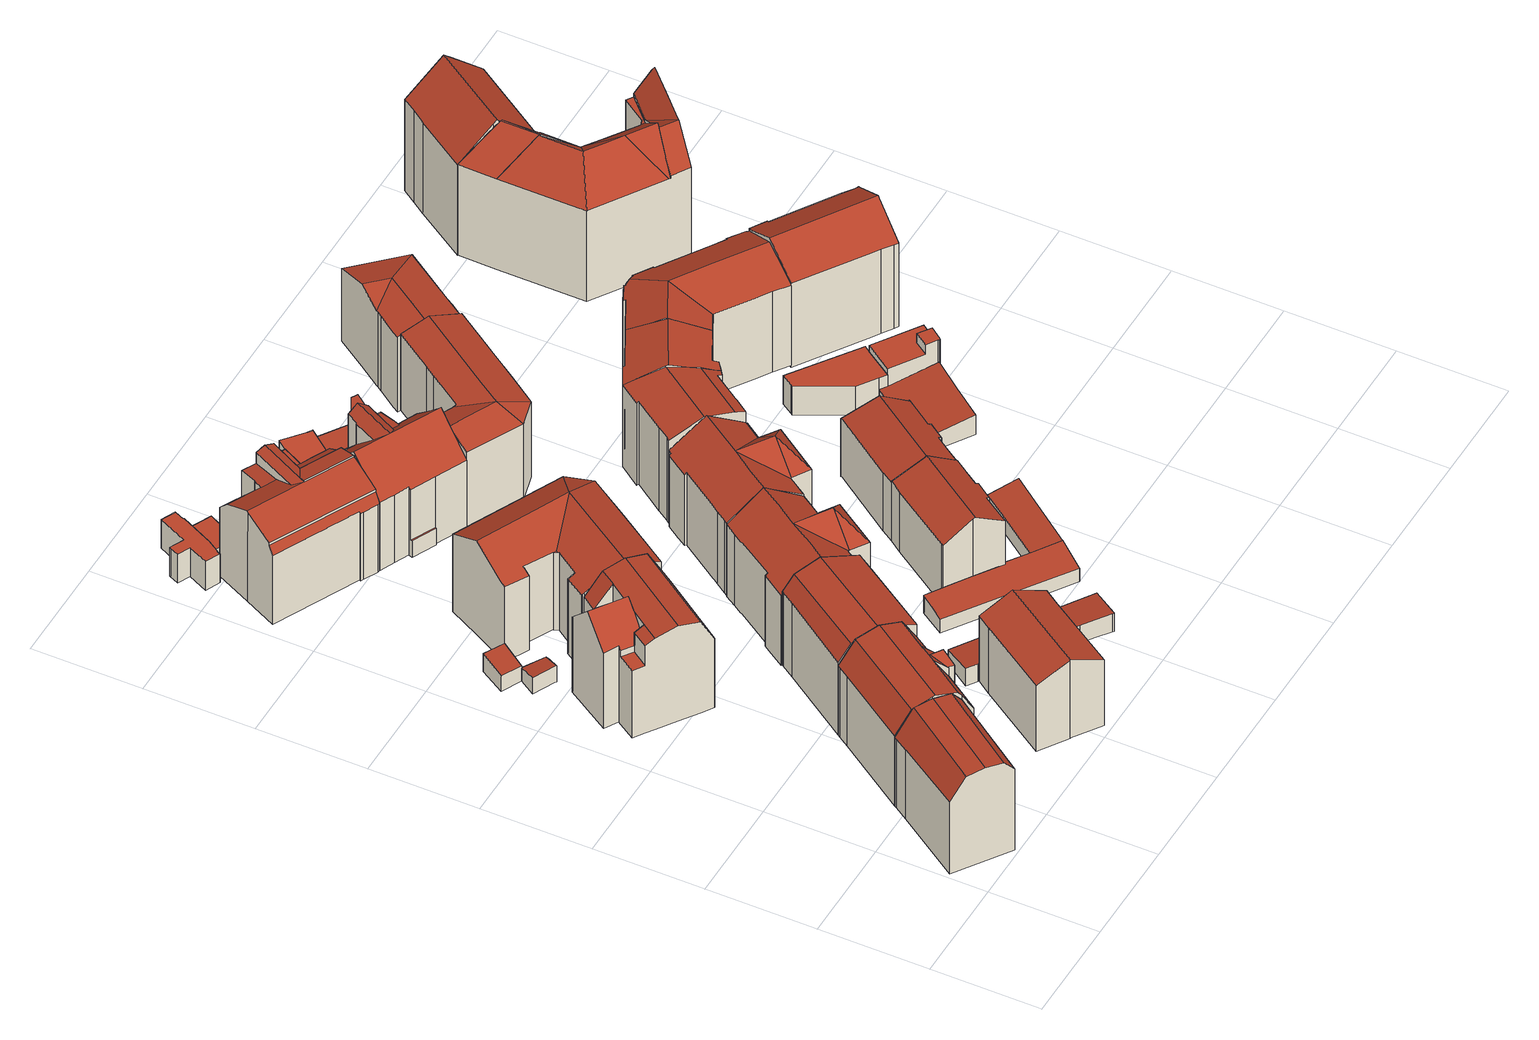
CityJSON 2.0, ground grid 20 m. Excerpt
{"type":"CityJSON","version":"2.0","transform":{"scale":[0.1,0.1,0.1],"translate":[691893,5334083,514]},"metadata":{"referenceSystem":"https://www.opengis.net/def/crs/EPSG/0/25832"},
"CityObjects":{
"building1":{"type":"Building","attributes":{"Gemeindeschluessel":"09162000","HoeheDach":"534.983","HoeheGrund":"514.813","Methode":"2000","NiedrigsteTraufeDesGebaeudes":"529.683","Geometrietyp2DReferenz":"3000","function":"31001_1000","roofType":"3100","measuredHeight":20.17,"storeysAboveGround":5},"geometry":[{"type":"MultiSurface","lod":"2","boundaries":[[[0,1,2,3]],[[0,3,4,5,6,7]],[[8,9,10,5,4]],[[11,12,13,14]],[[13,12,15,16,17]],[[14,13,17,8,4,3,2]],[[18,19,10,9]],[[20,15,12,11]],[[20,18,9,16,15]],[[1,0,7,21]],[[17,16,9,8]],[[5,10,19,22,6]],[[1,21,22,19,18,20,11,14,2]],[[21,7,6,22]]],"semantics":{"surfaces":[{"type":"WallSurface"},{"type":"RoofSurface"},{"type":"GroundSurface"}],"values":[0,1,1,0,1,0,0,0,0,0,1,0,2,0]}}]},
"building2":{"type":"Building","attributes":{"Gemeindeschluessel":"09162000","HoeheDach":"535.400","HoeheGrund":"514.844","Methode":"2000","NiedrigsteTraufeDesGebaeudes":"529.503","Geometrietyp2DReferenz":"3000","function":"31001_9998","roofType":"3100","measuredHeight":20.56,"storeysAboveGround":4},"geometry":[{"type":"MultiSurface","lod":"2","boundaries":[[[23,24,25,26,27,28,29]],[[30,31,32,26,25,33]],[[18,20,34,35,32,31]],[[36,37,38]],[[39,40,28,27,41]],[[42,43,44,36,38,45]],[[33,25,24,46,47,48]],[[22,48,47,49]],[[18,31,30,19]],[[50,51,42,45]],[[41,27,26,32,35,52]],[[50,45,38,37,53,54]],[[22,19,30,33,48]],[[37,36,44,55,53]],[[43,42,51,56,20,18,19,22,49,57,23,29,58,59]],[[41,52,54,53,55,60]],[[56,61,34,20]],[[62,54,52]],[[57,46,24,23]],[[41,60,39]],[[29,28,40,58]],[[56,51,50,54,62,61]],[[49,47,46,57]],[[43,59,39,60,55,44]],[[58,40,39,59]],[[34,61,62,52,35]]],"semantics":{"surfaces":[{"type":"WallSurface"},{"type":"RoofSurface"},{"type":"GroundSurface"}],"values":[0,1,0,1,1,0,1,0,0,0,1,1,0,1,2,1,0,0,0,0,0,0,0,0,0,1]}}]},
"building3":{"type":"Building","attributes":{"Gemeindeschluessel":"09162000","HoeheDach":"518.346","HoeheGrund":"514.750","Methode":"1000","NiedrigsteTraufeDesGebaeudes":"517.737","Geometrietyp2DReferenz":"3000","function":"31001_2000","roofType":"2100","measuredHeight":3.6},"geometry":[{"type":"MultiSurface","lod":"2","boundaries":[[[63,64,65,66,67,68]],[[69,63,68,70,71,72]],[[71,73,74,72]],[[70,68,67,66,75,73,71]],[[64,63,69,72,74,76,65]],[[75,66,65,76,74,73]]],"semantics":{"surfaces":[{"type":"WallSurface"},{"type":"RoofSurface"},{"type":"GroundSurface"}],"values":[0,0,0,1,2,0]}}]},
"building4":{"type":"Building","attributes":{"Gemeindeschluessel":"09162000","HoeheDach":"518.661","HoeheGrund":"514.840","Methode":"1000","NiedrigsteTraufeDesGebaeudes":"518.071","Geometrietyp2DReferenz":"3000","function":"51009_1610","roofType":"1000","measuredHeight":3.82},"geometry":[{"type":"MultiSurface","lod":"2","boundaries":[[[77,78,79,80]],[[81,82,83,74]],[[83,82,79,78]],[[80,79,82,81]],[[77,80,81,74]],[[74,83,78,77]]],"semantics":{"surfaces":[{"type":"WallSurface"},{"type":"RoofSurface"},{"type":"GroundSurface"}],"values":[0,0,1,0,2,0]}}]},
"building5":{"type":"Building","attributes":{"Gemeindeschluessel":"09162000","HoeheDach":"536.130","HoeheGrund":"514.740","Methode":"2000","NiedrigsteTraufeDesGebaeudes":"529.300","Geometrietyp2DReferenz":"3000","function":"31001_9998","roofType":"3100","measuredHeight":21.39,"storeysAboveGround":4},"geometry":[{"type":"MultiSurface","lod":"2","boundaries":[[[84,85,86,87,88,89,90]],[[91,92,93,94,95,96,97]],[[98,99,100,101,94,93]],[[102,103,104,105,106,107,90,89,88,108,109,110,97,96,95,111,112,113,114,115]],[[116,117,118,119]],[[120,121,122,123,124]],[[125,126,100,99,127,128,129,118,130]],[[131,132,133,85,84]],[[102,121,120,103]],[[127,99,134]],[[134,99,98]],[[115,122,121,102]],[[95,94,101,111]],[[130,118,117,135]],[[88,87,136,108]],[[133,132,116,137,86,85]],[[131,135,117,116,132]],[[100,126,123,122,115,114,113,112,111,101]],[[129,128,127,138]],[[87,86,137,116,119,129,138,139,136]],[[138,127,134,98,92,91,140,139]],[[93,92,98]],[[124,123,126,125]],[[110,140,91,97]],[[119,118,129]],[[136,139,140,110,109,108]],[[107,106,105,104,103,120,124,125,130,135,131,84,90]]],"semantics":{"surfaces":[{"type":"WallSurface"},{"type":"RoofSurface"},{"type":"GroundSurface"}],"values":[0,0,1,2,0,1,1,1,0,0,0,0,0,1,0,0,0,0,0,1,1,0,1,0,0,0,0]}}]},
"building6":{"type":"Building","attributes":{"Gemeindeschluessel":"09162000","HoeheDach":"535.172","HoeheGrund":"514.767","Methode":"2000","NiedrigsteTraufeDesGebaeudes":"530.477","Geometrietyp2DReferenz":"3000","function":"31001_1000","roofType":"3100","measuredHeight":20.41,"storeysAboveGround":4},"geometry":[{"type":"MultiSurface","lod":"2","boundaries":[[[141,142,143,144,145,146]],[[147,148,143,142]],[[149,145,144,150]],[[151,152,148,147]],[[141,146,153,154]],[[155,156,157,153,146,145,149]],[[154,153,157,158]],[[23,159,160,161]],[[161,160,152,151]],[[23,29,155,149,150,159]],[[158,157,156,162]],[[150,144,143,148,152,160,159]],[[23,161,151,147,142,141,154,158,162,29]],[[162,156,155,29]]],"semantics":{"surfaces":[{"type":"WallSurface"},{"type":"RoofSurface"},{"type":"GroundSurface"}],"values":[0,0,1,0,0,1,0,0,0,0,0,1,2,0]}}]},
"building7":{"type":"Building","attributes":{"Gemeindeschluessel":"09162000","HoeheDach":"531.955","HoeheGrund":"514.870","Methode":"1000","NiedrigsteTraufeDesGebaeudes":"529.059","Geometrietyp2DReferenz":"3000","function":"31001_9998","roofType":"3100","measuredHeight":17.09,"storeysAboveGround":4},"geometry":[{"type":"MultiSurface","lod":"2","boundaries":[[[163,164,165,166]],[[167,168,169,170,171,172]],[[173,174,175,176]],[[171,170,177,178,175,174]],[[166,179,168,167,172,173,176,180,181,163]],[[181,177,164,163]],[[179,182,169,168]],[[176,175,178,180]],[[166,165,182,179]],[[180,178,177,181]],[[169,182,165,164,177,170]],[[172,171,174,173]]],"semantics":{"surfaces":[{"type":"WallSurface"},{"type":"RoofSurface"},{"type":"GroundSurface"}],"values":[0,0,0,1,2,0,0,0,0,0,1,0]}}]},
"building8":{"type":"Building","attributes":{"Gemeindeschluessel":"09162000","HoeheDach":"535.022","HoeheGrund":"514.710","Methode":"2000","NiedrigsteTraufeDesGebaeudes":"530.765","Geometrietyp2DReferenz":"3000","function":"31001_9998","roofType":"3100","measuredHeight":20.31,"storeysAboveGround":4},"geometry":[{"type":"MultiSurface","lod":"2","boundaries":[[[183,184,185,186,187,188]],[[189,190,191,192,193,194]],[[195,196,197,198]],[[199,200,201,202,203,204]],[[115,205,206,201,200,199]],[[207,208,209,210,198,197]],[[211,212,188,187]],[[213,214,215,216,217,218,196,195]],[[209,208,219,220]],[[111,221,222,223]],[[208,207,197,196,218,224,202,225,226,227,219]],[[217,224,218]],[[222,221,228,204,203,202,224,217,216,184,183,188,212]],[[201,190,202]],[[205,115,113,229,111,223,211,187,186,185,215,214,213,195,198,210,209,220,230,231,193,192,191,206]],[[229,113,115,199,204,228,221,111]],[[191,190,201,206]],[[219,227,226,194,193,231,230,220]],[[225,202,190,189,194,226]],[[223,222,212,211]],[[185,184,216,215]]],"semantics":{"surfaces":[{"type":"WallSurface"},{"type":"RoofSurface"},{"type":"GroundSurface"}],"values":[0,0,0,1,0,0,0,0,0,0,1,1,1,1,2,0,0,0,1,0,0]}}]},
"building9":{"type":"Building","attributes":{"Gemeindeschluessel":"09162000","HoeheDach":"520.244","HoeheGrund":"514.044","Methode":"1000","NiedrigsteTraufeDesGebaeudes":"520.244","Geometrietyp2DReferenz":"3000","function":"51009_1610","roofType":"1000","measuredHeight":6.2},"geometry":[{"type":"MultiSurface","lod":"2","boundaries":[[[232,233,234,235]],[[236,237,238,239]],[[240,241,242,243]],[[244,245,236,239,246,247,248,240,243,249,232,235,250,251]],[[245,252,237,236]],[[237,252,253,254,255,234,233,256,242,241,257,258,259,238]],[[247,258,257,248]],[[239,238,259,246]],[[249,256,233,232]],[[246,259,258,247]],[[244,253,252,245]],[[248,257,241,240]],[[251,254,253,244]],[[235,234,255,250]],[[250,255,254,251]],[[243,242,256,249]]],"semantics":{"surfaces":[{"type":"WallSurface"},{"type":"GroundSurface"},{"type":"RoofSurface"}],"values":[0,0,0,1,0,2,0,0,0,0,0,0,0,0,0,0]}}]},
"building10":{"type":"Building","attributes":{"Gemeindeschluessel":"09162000","HoeheDach":"534.500","HoeheGrund":"514.611","Methode":"2000","NiedrigsteTraufeDesGebaeudes":"529.097","Geometrietyp2DReferenz":"3000","function":"31001_1000","roofType":"3100","measuredHeight":19.89,"storeysAboveGround":6},"geometry":[{"type":"MultiSurface","lod":"2","boundaries":[[[260,261,262,263]],[[264,265,266,267,268,269,270]],[[269,271,272,270]],[[273,274,275,276,266,265]],[[277,278,279,280,281,282]],[[283,284,285,286,271,269,268,287]],[[288,289,290,291]],[[292,293,294,295]],[[296,297,298,260,263,299,274,273,300,301,302,292,295,303,304,288,291,283,287]],[[305,306,286,285]],[[307,262,261,308,309,310,311,276,275]],[[263,262,307,299]],[[295,294,312,313,314,315,316,317,303]],[[298,308,261,260]],[[318,270,319,314,313]],[[301,280,279,302]],[[264,270,318,320,277,282]],[[300,281,280,301]],[[292,302,279,278,321,293]],[[296,287,268,267,311,310]],[[300,273,265,264,282,281]],[[299,307,275,274]],[[289,322,323,324,305,285,284,290]],[[297,309,308,298]],[[320,312,294,293,321,277]],[[315,314,319,306]],[[289,288,304,322]],[[311,267,266,276]],[[271,286,306,319,272]],[[318,313,312,320]],[[296,310,309,297]],[[277,321,278]],[[323,317,316,324]],[[304,303,317,323,322]],[[315,306,305,324,316]],[[291,290,284,283]],[[270,272,319]]],"semantics":{"surfaces":[{"type":"WallSurface"},{"type":"RoofSurface"},{"type":"GroundSurface"}],"values":[0,1,0,0,1,0,0,0,2,0,1,0,0,0,1,0,1,0,0,0,0,0,1,0,1,1,0,0,1,0,0,0,1,0,0,0,0]}}]},
"building11":{"type":"Building","attributes":{"Gemeindeschluessel":"09162000","HoeheDach":"517.681","HoeheGrund":"514.289","Methode":"1000","NiedrigsteTraufeDesGebaeudes":"517.681","Geometrietyp2DReferenz":"3000","function":"31001_2000","roofType":"9999","measuredHeight":3.39,"storeysAboveGround":1},"geometry":[{"type":"MultiSurface","lod":"2","boundaries":[[[325,326,327,328]],[[329,330,331,332]],[[332,325,328,329]],[[328,327,330,329]],[[330,327,326,331]],[[332,331,326,325]]],"semantics":{"surfaces":[{"type":"WallSurface"},{"type":"GroundSurface"},{"type":"RoofSurface"}],"values":[0,0,1,0,2,0]}}]},
"building12":{"type":"Building","attributes":{"Gemeindeschluessel":"09162000","HoeheDach":"518.907","HoeheGrund":"514.970","Methode":"2000","NiedrigsteTraufeDesGebaeudes":"517.878","Geometrietyp2DReferenz":"3000","function":"31001_2000","roofType":"1000","measuredHeight":3.94},"geometry":[{"type":"MultiSurface","lod":"2","boundaries":[[[333,334,335,336,337,338]],[[339,340,341,342]],[[343,344,334,333,338,339,342,345,346,347,348,349,350,351]],[[342,341,352,345]],[[345,352,353,346]],[[344,354,335,334]],[[353,352,341,340,337,336,335,354,355,356,357,358,359,360]],[[338,337,340,339]],[[344,343,351,356,355,354]],[[346,353,360,347]],[[357,356,351,350,349,358]],[[360,359,358,349,348,347]]],"semantics":{"surfaces":[{"type":"WallSurface"},{"type":"GroundSurface"},{"type":"RoofSurface"}],"values":[0,0,1,0,0,0,2,0,0,0,0,0]}}]},
"building13":{"type":"Building","attributes":{"Gemeindeschluessel":"09162000","HoeheDach":"535.170","HoeheGrund":"514.830","Methode":"2000","NiedrigsteTraufeDesGebaeudes":"529.981","Geometrietyp2DReferenz":"3000","function":"31001_9998","roofType":"3100","measuredHeight":20.34,"storeysAboveGround":4},"geometry":[{"type":"MultiSurface","lod":"2","boundaries":[[[361,362,363,364,365,366]],[[367,368,369,370,371,372,373,374]],[[375,376,377,378]],[[376,375,379,380]],[[363,362,381,382]],[[371,383,384,372]],[[385,386,387,388,389,390,391,392]],[[393,394,380,379,383,371,370,395]],[[396,141,367,374,397,142]],[[379,375,384]],[[398,368,367,141]],[[375,378,384]],[[389,388,399,400]],[[400,399,366,365]],[[401,402,385,392]],[[398,403,395,370,369,368]],[[377,382,381,404,378]],[[380,394,393,395,403,398,141,396,142,147,405,406,401,392,391,390,389,400,365,364,363,382,377,376]],[[404,381,362,361,407,372]],[[384,378,404,372]],[[379,384,383]],[[408,397,374,373,372,407,361,366,399,388,387,386,385,402,409,410]],[[147,408,410,405]],[[142,397,408,147]],[[410,409,402,401,406,405]]],"semantics":{"surfaces":[{"type":"WallSurface"},{"type":"RoofSurface"},{"type":"GroundSurface"}],"values":[0,1,0,0,0,1,0,0,0,1,0,1,0,0,0,0,0,2,1,1,1,1,0,0,0]}}]},
"building14":{"type":"Building","attributes":{"Gemeindeschluessel":"09162000","HoeheDach":"535.200","HoeheGrund":"514.492","Methode":"2000","NiedrigsteTraufeDesGebaeudes":"518.150","Geometrietyp2DReferenz":"3000","function":"31001_1000","roofType":"2100","measuredHeight":20.71,"storeysAboveGround":4},"geometry":[{"type":"MultiSurface","lod":"2","boundaries":[[[411,412,413]],[[414,411,413,415,416,417,418]],[[419,420,421,422,423]],[[424,425,426,427,428,429]],[[430,431,428,427]],[[432,433,421,420]],[[434,435,436,437,438,423,422,439,440,441,414]],[[442,443,435,434,444]],[[445,416,415,446]],[[414,447,448,449,412,411]],[[419,423,438,450]],[[451,452,426,425]],[[453,417,416,445]],[[442,454,455,451,425,424,456,457,458,459,453,445,446,460,461,432,420,419,450,462,463,443]],[[452,430,427,426]],[[464,465,429,428,431,466,444,434,414,418,467,468]],[[469,447,414,441]],[[469,441,440,470]],[[424,429,465,456]],[[456,465,464,457]],[[458,468,467,459]],[[432,461,448,447,469,470,433]],[[439,421,433,470,440]],[[463,436,435,443]],[[442,444,466,454]],[[454,466,431,455]],[[457,464,468,458]],[[451,455,431,430,452]],[[462,437,436,463]],[[422,421,439]],[[450,438,437,462]],[[453,459,467,418,417]],[[460,449,448,461]],[[460,446,415,413,412,449]]],"semantics":{"surfaces":[{"type":"WallSurface"},{"type":"RoofSurface"},{"type":"GroundSurface"}],"values":[0,1,0,0,0,0,1,0,0,1,0,0,0,2,1,1,1,0,0,0,0,0,1,0,0,0,0,0,0,0,0,0,0,0]}}]},
"building15":{"type":"Building","attributes":{"Gemeindeschluessel":"09162000","HoeheDach":"518.825","HoeheGrund":"514.860","Methode":"1000","NiedrigsteTraufeDesGebaeudes":"517.804","Geometrietyp2DReferenz":"3000","function":"31001_2000","roofType":"1000","measuredHeight":3.96},"geometry":[{"type":"MultiSurface","lod":"2","boundaries":[[[471,472,473,474,475,476,477,478,479,480,481,482,483]],[[484,485,486,474,473,472]],[[487,478,477,488]],[[489,484,472,471,483,490]],[[480,479,491,492,493,481]],[[483,482,481,493,494,490]],[[485,484,489,490,494,493,492,491,487,488,495,496,486]],[[488,477,476,495]],[[491,479,478,487]],[[496,475,474,486]],[[495,476,475,496]]],"semantics":{"surfaces":[{"type":"RoofSurface"},{"type":"WallSurface"},{"type":"GroundSurface"}],"values":[0,1,1,1,1,1,2,1,1,1,1]}}]},
"building16":{"type":"Building","attributes":{"Gemeindeschluessel":"09162000","HoeheDach":"535.030","HoeheGrund":"514.760","Methode":"2000","NiedrigsteTraufeDesGebaeudes":"530.223","Geometrietyp2DReferenz":"3000","function":"31001_1000","roofType":"3100","measuredHeight":20.27,"storeysAboveGround":4},"geometry":[{"type":"MultiSurface","lod":"2","boundaries":[[[497,498,499,500,501,502,503,504,505,506,507,508,509,510,511,512,513]],[[514,515,516,499]],[[517,518,519,520,521,522]],[[523,524,516]],[[525,526,514,527,514,499,498,497]],[[528,529,530,527,514,526]],[[531,363,525,497,513,365]],[[532,533,529,530,529,528,363,531,365,534,535,536,537,538,539,540,541,542,543,544,545,519,518,517,546,547,548,549]],[[365,513,512,534]],[[529,533,532,550,515,514,527,530]],[[549,551,550,532]],[[552,524,523,551,549,548,547,546,517,522]],[[552,522,521,520,501,500,499]],[[538,508,507,539]],[[501,520,519,545,544,502]],[[542,504,503,543]],[[543,503,502,544]],[[511,510,509,508,538,537,536,535]],[[528,526,525,363]],[[551,523,516,550]],[[550,516,515]],[[516,524,552,499]],[[507,506,505,504,542,541,540,539]],[[534,512,511,535]]],"semantics":{"surfaces":[{"type":"RoofSurface"},{"type":"WallSurface"},{"type":"GroundSurface"}],"values":[0,0,1,0,0,1,1,2,1,1,1,1,0,1,1,1,1,1,1,0,0,0,1,1]}}]},
"building17":{"type":"Building","attributes":{"Gemeindeschluessel":"09162000","HoeheDach":"531.350","HoeheGrund":"514.770","Methode":"2000","NiedrigsteTraufeDesGebaeudes":"527.740","Geometrietyp2DReferenz":"3000","function":"31001_9998","roofType":"3100","measuredHeight":16.58,"storeysAboveGround":3},"geometry":[{"type":"MultiSurface","lod":"2","boundaries":[[[553,554,555,556]],[[557,558,559,560]],[[561,562,559,558,563,555,554,564,565,566]],[[567,568,561,566,569,570]],[[571,562,561,568]],[[572,573,574,575]],[[556,555,563,576]],[[576,563,558,557]],[[577,578,573,572]],[[565,564,579,580,581,582]],[[553,556,576,557,560,571,568,567,570,577,572,575,583,581,580,579]],[[570,569,578,577]],[[560,559,562,571]],[[575,574,584,583]],[[583,584,582,581]],[[569,566,565,582,584,574,573,578]],[[579,564,554,553]]],"semantics":{"surfaces":[{"type":"WallSurface"},{"type":"RoofSurface"},{"type":"GroundSurface"}],"values":[0,0,1,0,0,0,0,0,0,0,2,0,0,0,0,1,0]}}]},
"building18":{"type":"Building","attributes":{"Gemeindeschluessel":"09162000","HoeheDach":"517.924","HoeheGrund":"514.410","Methode":"1000","NiedrigsteTraufeDesGebaeudes":"517.182","Geometrietyp2DReferenz":"3000","function":"31001_2000","roofType":"1000","measuredHeight":3.51},"geometry":[{"type":"MultiSurface","lod":"2","boundaries":[[[585,586,587,588]],[[585,589,590,591,592,586]],[[593,594,595,596]],[[597,598,599,600]],[[601,602,600,599,603,604]],[[587,605,594,593,606,588]],[[607,608,609,610,591,590]],[[596,595,598,597]],[[586,592,591,610,609,604,603,599,598,595,594,605,587]],[[601,604,609,608]],[[602,601,608,607,590,589,585,588,606,593,596,597,600]]],"semantics":{"surfaces":[{"type":"WallSurface"},{"type":"RoofSurface"},{"type":"GroundSurface"}],"values":[0,0,0,0,0,0,0,0,1,0,2]}}]},
"building19":{"type":"Building","attributes":{"Gemeindeschluessel":"09162000","HoeheDach":"523.477","HoeheGrund":"514.397","Methode":"2000","NiedrigsteTraufeDesGebaeudes":"520.914","Geometrietyp2DReferenz":"3000","function":"31001_1000","roofType":"1000","measuredHeight":9.08,"storeysAboveGround":2},"geometry":[{"type":"MultiSurface","lod":"2","boundaries":[[[611,612,613,614,615,616]],[[617,618,619,620]],[[597,621,622,623,624,625]],[[614,613,623,622]],[[626,624,623,613,612,627]],[[621,628,619,618,615,614,622]],[[600,628,621,597]],[[625,624,626,629]],[[626,627,630,631,629]],[[620,619,628,600]],[[611,616,617,620,600,597,625,629,631,630]],[[616,615,618,617]],[[630,627,612,611]]],"semantics":{"surfaces":[{"type":"WallSurface"},{"type":"RoofSurface"},{"type":"GroundSurface"}],"values":[0,0,0,0,1,1,0,0,0,0,2,0,0]}}]},
"building20":{"type":"Building","attributes":{"Gemeindeschluessel":"09162000","HoeheDach":"518.716","HoeheGrund":"514.920","Methode":"1000","NiedrigsteTraufeDesGebaeudes":"518.068","Geometrietyp2DReferenz":"3000","function":"31001_9998","roofType":"1000","measuredHeight":3.8},"geometry":[{"type":"MultiSurface","lod":"2","boundaries":[[[632,633,634,635,636,637,638]],[[639,486,633,632,638,496]],[[635,634,640,641,642,636]],[[486,640,634,633]],[[638,637,636,642,643,496]],[[486,639,496,643,642,641,640]]],"semantics":{"surfaces":[{"type":"RoofSurface"},{"type":"WallSurface"},{"type":"GroundSurface"}],"values":[0,1,1,1,1,2]}}]},
"building21":{"type":"Building","attributes":{"Gemeindeschluessel":"09162000","HoeheDach":"532.821","HoeheGrund":"514.510","Methode":"2000","NiedrigsteTraufeDesGebaeudes":"530.783","Geometrietyp2DReferenz":"3000","function":"31001_9998","roofType":"3100","measuredHeight":18.31,"storeysAboveGround":5},"geometry":[{"type":"MultiSurface","lod":"2","boundaries":[[[644,645,646,647,648,649]],[[650,651,652,653]],[[654,655,656,657]],[[658,659,655,654]],[[443,660,661,463]],[[662,663,664,665,661,660,666]],[[667,668,669,670]],[[652,663,653]],[[652,671,656,655,659,672,673,663]],[[663,673,672,669,668,646,645,644,664]],[[647,646,668,667]],[[674,650,653,675,676,454]],[[651,677,657,656,671,652]],[[454,676,678,442]],[[678,666,660,443,679,442]],[[675,653,663,662,666,678,676]],[[672,659,658,680,670,669]],[[665,664,644,649,681,682,463,661]],[[654,657,677,651,650,674,454,442,679,443,463,682,681,649,648,647,667,670,680,658]]],"semantics":{"surfaces":[{"type":"WallSurface"},{"type":"RoofSurface"},{"type":"GroundSurface"}],"values":[0,0,0,0,0,1,0,1,1,1,0,0,0,0,0,1,0,0,2]}}]},
"building22":{"type":"Building","attributes":{"Gemeindeschluessel":"09162000","HoeheDach":"531.282","HoeheGrund":"514.760","Methode":"1000","NiedrigsteTraufeDesGebaeudes":"527.349","Geometrietyp2DReferenz":"3000","function":"31001_1000","roofType":"3100","measuredHeight":16.52,"storeysAboveGround":3},"geometry":[{"type":"MultiSurface","lod":"2","boundaries":[[[580,579,683,684,685,581]],[[583,686,687,688]],[[689,690,691,692]],[[683,693,694,695,691,690,696,697,698,699,700,684]],[[692,691,695,701]],[[702,700,699,703,704,705,706,707]],[[685,684,700,702,707,708,687,686]],[[709,698,697,710]],[[687,708,707,706,711,688]],[[712,696,690,689]],[[703,699,698,709]],[[710,697,696,712]],[[713,694,693,714]],[[581,685,686,583]],[[689,692,701,713,714,579,580,581,583,688,711,706,705,704,703,709,710,712]],[[701,695,694,713]],[[714,693,683,579]]],"semantics":{"surfaces":[{"type":"WallSurface"},{"type":"RoofSurface"},{"type":"GroundSurface"}],"values":[0,0,0,1,0,0,1,0,0,0,0,0,0,0,2,0,0]}}]},
"building23":{"type":"Building","attributes":{"Gemeindeschluessel":"09162000","HoeheDach":"535.230","HoeheGrund":"514.670","Methode":"2000","NiedrigsteTraufeDesGebaeudes":"531.967","Geometrietyp2DReferenz":"3000","function":"31001_9998","roofType":"3100","measuredHeight":20.56,"storeysAboveGround":4},"geometry":[{"type":"MultiSurface","lod":"2","boundaries":[[[715,716,717,718,719,720,721,722,723,724,725,726,727,728,729,730,731,732,733,734,735,736,737]],[[738,739,740,741,742,743,744]],[[731,745,744,732]],[[734,742,741,735]],[[728,746,747,729]],[[721,748,749,722]],[[750,751,752,753]],[[754,755,749,748,756,757,758,751,750,759]],[[760,761,744,745,762,747,746,763]],[[729,747,762,730]],[[764,753,739,738,761]],[[719,718,765,758,757]],[[726,725,724,754,759,760,763,727]],[[733,743,742,734]],[[753,752,751,765,766,767,768,769,740,739]],[[720,719,757,756,748,721]],[[732,744,743,733]],[[758,765,751]],[[767,766,717,716,715,768]],[[722,749,755,723]],[[717,766,765,718]],[[727,763,746,728]],[[761,738,744]],[[723,755,754,724]],[[737,769,768,715]],[[730,762,745,731]],[[740,769,737,736,735,741]],[[759,750,753,764,761,760]]],"semantics":{"surfaces":[{"type":"GroundSurface"},{"type":"RoofSurface"},{"type":"WallSurface"}],"values":[0,1,2,2,2,2,2,1,1,2,2,2,2,2,1,2,2,2,2,2,2,2,2,2,2,2,2,1]}}]},
"building24":{"type":"Building","attributes":{"Gemeindeschluessel":"09162000","HoeheDach":"519.230","HoeheGrund":"514.480","Methode":"1000","NiedrigsteTraufeDesGebaeudes":"518.503","Geometrietyp2DReferenz":"3000","function":"31001_2000","roofType":"1000","measuredHeight":4.75,"storeysAboveGround":1},"geometry":[{"type":"MultiSurface","lod":"2","boundaries":[[[770,771,772,773]],[[774,775,772,771,776,777]],[[778,774,777,779]],[[779,780,770,773,781,778]],[[780,776,771,770]],[[773,772,775,781]],[[781,775,774,778]],[[779,777,776,780]]],"semantics":{"surfaces":[{"type":"WallSurface"},{"type":"RoofSurface"},{"type":"GroundSurface"}],"values":[0,1,0,2,0,0,0,0]}}]},
"building25":{"type":"Building","attributes":{"Gemeindeschluessel":"09162000","HoeheDach":"532.242","HoeheGrund":"514.390","Methode":"2000","NiedrigsteTraufeDesGebaeudes":"530.054","Geometrietyp2DReferenz":"3000","function":"31001_9998","roofType":"3100","measuredHeight":17.85,"storeysAboveGround":5},"geometry":[{"type":"MultiSurface","lod":"2","boundaries":[[[782,783,784,785,786,787,788,789]],[[790,791,792,793,794,795,796,797,798,799]],[[800,801,802,803]],[[804,805,782,789]],[[793,792,791,790,806,807,808,800,803,809,804,789,788,787,786,794]],[[808,807,806,790,799,810,811,812,801,800]],[[811,810,798,797,796,813,814,815,812]],[[813,796,795,785,784]],[[799,798,810]],[[801,812,815,814,813,783,782,805,816,802]],[[813,784,783]],[[786,785,795,794]],[[802,816,805,804,809,803]]],"semantics":{"surfaces":[{"type":"WallSurface"},{"type":"GroundSurface"},{"type":"RoofSurface"}],"values":[0,0,0,0,1,0,2,2,2,2,2,0,0]}}]},
"building26":{"type":"Building","attributes":{"Gemeindeschluessel":"09162000","HoeheDach":"519.088","HoeheGrund":"514.840","Methode":"1000","NiedrigsteTraufeDesGebaeudes":"517.977","Geometrietyp2DReferenz":"3000","function":"31001_9998","roofType":"1000","measuredHeight":4.25},"geometry":[{"type":"MultiSurface","lod":"2","boundaries":[[[817,818,819,820]],[[821,822,823,824]],[[818,825,826,823,822,827,828,819]],[[829,827,822,821]],[[830,826,825,831]],[[820,832,829,821,824,830,831,817]],[[824,823,826,830]],[[831,825,818,817]],[[820,819,828,832]],[[832,828,827,829]]],"semantics":{"surfaces":[{"type":"WallSurface"},{"type":"RoofSurface"},{"type":"GroundSurface"}],"values":[0,0,1,0,0,2,0,0,0,0]}}]},
"building27":{"type":"Building","attributes":{"Gemeindeschluessel":"09162000","HoeheDach":"520.523","HoeheGrund":"514.270","Methode":"2000","NiedrigsteTraufeDesGebaeudes":"520.523","Geometrietyp2DReferenz":"3000","function":"31001_2000","roofType":"1000","measuredHeight":6.25,"storeysAboveGround":2},"geometry":[{"type":"MultiSurface","lod":"2","boundaries":[[[833,834,835,836,837,838,839,840]],[[837,841,842,838]],[[843,844,842,841,845,846,847,848]],[[838,842,844,839]],[[839,844,843,840]],[[835,846,845,836]],[[840,843,848,833]],[[836,845,841,837]],[[834,847,846,835]],[[833,848,847,834]]],"semantics":{"surfaces":[{"type":"GroundSurface"},{"type":"WallSurface"},{"type":"RoofSurface"}],"values":[0,1,2,1,1,1,1,1,1,1]}}]},
"building28":{"type":"Building","attributes":{"Gemeindeschluessel":"09162000","HoeheDach":"535.422","HoeheGrund":"514.480","Methode":"2000","NiedrigsteTraufeDesGebaeudes":"531.937","Geometrietyp2DReferenz":"3000","function":"31001_1000","roofType":"3100","measuredHeight":20.94,"storeysAboveGround":4},"geometry":[{"type":"MultiSurface","lod":"2","boundaries":[[[849,850,851,852]],[[853,854,855,856,857,858]],[[859,860,861,862]],[[856,863,864,865,866,867,868,869,870,857]],[[858,857,870,871,872]],[[873,866,865,874]],[[875,876,877,878,879,880]],[[873,881,882,883,884,868,867,866]],[[885,886,880,879]],[[887,888,850,849]],[[889,890,888,887]],[[891,892,853,858,872,893,894,895]],[[862,861,884,883]],[[896,897,886,885]],[[877,876,890,889]],[[869,868,884,861,860,898,899,900,851,850,888,890,876,875,870]],[[901,899,898,902]],[[902,898,860,859]],[[900,899,901,903,852,851]],[[904,905,906,907]],[[907,906,897,896]],[[895,894,905,904]],[[893,872,871,870,875,880,886,897,906,905,894]],[[882,881,873,874,908,909,855,854,853,892,891,895,904,907,896,885,879,878,877,889,887,849,852,903,901,902,859,862,883]],[[909,908,874,865,864,863,856,855]]],"semantics":{"surfaces":[{"type":"WallSurface"},{"type":"RoofSurface"},{"type":"GroundSurface"}],"values":[0,0,0,1,1,0,0,0,0,0,0,0,0,0,0,1,0,0,0,0,0,0,1,2,0]}}]},
"building29":{"type":"Building","attributes":{"Gemeindeschluessel":"09162000","HoeheDach":"523.860","HoeheGrund":"514.411","Methode":"2000","NiedrigsteTraufeDesGebaeudes":"521.870","Geometrietyp2DReferenz":"3000","function":"31001_1000","roofType":"1000","measuredHeight":9.45,"storeysAboveGround":2},"geometry":[{"type":"MultiSurface","lod":"2","boundaries":[[[910,911,912,913]],[[914,915,916,917]],[[918,919,920,921]],[[922,923,924,925]],[[914,917,918,921,910,913,926]],[[910,921,920,923,922,911]],[[927,912,911,922,925,928]],[[917,916,919,918]],[[920,919,916,915,929,924,923]],[[925,924,929,928]],[[927,928,929,915,914,926]],[[912,927,926,913]]],"semantics":{"surfaces":[{"type":"WallSurface"},{"type":"GroundSurface"},{"type":"RoofSurface"}],"values":[0,0,0,0,1,0,2,0,2,0,0,0]}}]},
"building30":{"type":"Building","attributes":{"Gemeindeschluessel":"09162000","HoeheDach":"536.254","HoeheGrund":"514.000","Methode":"1000","NiedrigsteTraufeDesGebaeudes":"532.139","Geometrietyp2DReferenz":"3000","function":"31001_1000","roofType":"3100","measuredHeight":22.25,"storeysAboveGround":4},"geometry":[{"type":"MultiSurface","lod":"2","boundaries":[[[930,931,932,933,934,935]],[[936,937,938,939]],[[940,941,942,943,930,935]],[[944,945,946,947]],[[948,949,950,951]],[[952,953,954,955]],[[943,942,946,945,956,957,958,931,930]],[[959,960,953,952]],[[958,938,937,954,953,960,950,949,961,932,931]],[[939,962,963,944,947,941,940,935,934,933,964,948,951,959,952,955,936]],[[961,964,933,932]],[[951,950,960,959]],[[947,946,942,941]],[[944,963,957,956,945]],[[955,954,937,936]],[[964,961,949,948]],[[963,962,939,938,958,957]]],"semantics":{"surfaces":[{"type":"WallSurface"},{"type":"RoofSurface"},{"type":"GroundSurface"}],"values":[0,0,0,0,0,0,1,0,1,2,0,0,0,0,0,0,0]}}]},
"building31":{"type":"Building","attributes":{"Gemeindeschluessel":"09162000","HoeheDach":"539.810","HoeheGrund":"514.070","Methode":"2000","NiedrigsteTraufeDesGebaeudes":"533.730","Geometrietyp2DReferenz":"3000","function":"31001_9998","roofType":"3100","measuredHeight":25.74,"storeysAboveGround":5},"geometry":[{"type":"MultiSurface","lod":"2","boundaries":[[[965,966,967,968,969,970,971,972]],[[973,974,975,976,977,978,979]],[[980,981,982,983,984]],[[985,986,987,972,988]],[[989,990,991,992,993,994,995,996,997,998,999,1000,1001,1002,1003,1004,1005,1006,1007,1008,1009,1010,1011,978,977,976,1012]],[[1013,974,973,1014,1015]],[[1016,1007,1006,1017]],[[981,1018,1013,1015,982]],[[1017,1019,1020,1021,966,987,986]],[[1022,1015,1014,1023,1024,1025,1016,1017,1026,1027]],[[1028,1029,1030,975,974,1013,1018]],[[998,971,970,999]],[[1021,1020,1019,1031,967,966]],[[987,966,965,972]],[[1032,984,983]],[[1032,983,1022,1027,1033,1034]],[[988,972,971,998,997,996]],[[1031,1035,968,967]],[[976,975,1030,1012]],[[1003,1036,1037,1004]],[[1014,973,979,1038,1023]],[[995,994,993,980,984,1032,1034,988,996]],[[968,1035,1036,1003,1002,1001,1000,969]],[[1011,1038,979,978]],[[1006,1005,1004,1037,1019,1017]],[[999,970,969,1000]],[[1019,1037,1036,1035,1031]],[[982,1015,1022,983]],[[1007,1016,1025,1008]],[[1008,1025,1024,1009]],[[990,989,1012,1030,1029,1028]],[[993,992,991,990,1028,1018,981,980]],[[1039,1027,1026,1017,986]],[[1024,1023,1038,1011,1010,1009]],[[1034,1033,1027,1039,986,985,988]]],"semantics":{"surfaces":[{"type":"RoofSurface"},{"type":"WallSurface"},{"type":"GroundSurface"}],"values":[0,1,0,0,2,1,1,0,0,0,0,1,1,1,1,0,1,0,1,1,0,1,1,1,1,1,0,1,1,1,1,1,0,1,0]}}]},
"building32":{"type":"Building","attributes":{"Gemeindeschluessel":"09162000","HoeheDach":"540.110","HoeheGrund":"514.020","Methode":"1000","NiedrigsteTraufeDesGebaeudes":"533.709","Geometrietyp2DReferenz":"3000","function":"31001_1000","roofType":"3100","measuredHeight":26.09,"storeysAboveGround":6},"geometry":[{"type":"MultiSurface","lod":"2","boundaries":[[[1040,1041,1042,1043]],[[1044,1045,1046,1047]],[[1048,1049,1040,1043,1050,1051,1052,1044,1047,1053,1054,1055,1056]],[[1047,1046,1057,1053]],[[1051,1058,1059,1052]],[[1049,1048,1056,1060,1061,1062]],[[1050,1043,1042,1063,1058,1051]],[[1049,1062,1041,1040]],[[1058,1063,1064,1057,1046,1045,1059]],[[1042,1041,1062,1061,1060,1065,1064,1063]],[[1052,1059,1045,1044]],[[1064,1065,1060,1056,1055,1054,1053,1057]]],"semantics":{"surfaces":[{"type":"WallSurface"},{"type":"GroundSurface"},{"type":"RoofSurface"}],"values":[0,0,1,0,0,0,0,0,2,2,0,0]}}]}
},
"vertices":[
[82,189,158],[82,189,8],[2,69,8],[2,69,163],[26,52,206],[129,199,206],[101,218,157],[98,213,157],[54,33,210],[158,180,210],[152,184,209],[181,121,8],[181,121,183],[98,3,184],[98,3,8],[201,151,184],[186,161,206],[82,13,206],[158,180,8],[152,184,8],[201,151,8],[98,213,8],[101,218,8],
[204,372,8],[204,372,160],[230,355,203],[265,331,214],[299,308,203],[321,293,158],[321,293,8],[152,184,211],[158,180,213],[162,178,214],[127,201,203],[201,151,193],[196,154,203],[295,231,175],[277,223,198],[276,204,176],[287,239,156],[305,268,157],[263,255,203],[275,202,8],[296,233,8],[296,233,172],[275,202,174],[201,368,159],[188,348,160],[101,218,160],[188,348,8],[267,209,174],[267,209,8],[242,223,203],[257,236,198],[266,208,173],[287,239,172],[220,139,8],[201,368,8],[305,268,8],[287,239,8],[287,239,173],[220,139,155],[266,208,156],
[108,823,8],[118,841,8],[123,850,8],[123,850,38],[118,841,40],[108,823,43],[107,824,8],[107,824,43],[66,844,43],[66,844,8],[84,873,37],[84,873,8],[86,872,37],[86,872,8],
[48,891,8],[48,891,41],[76,937,47],[76,937,8],[112,918,8],[112,918,47],[84,873,41],
[49,658,153],[69,689,153],[69,689,166],[72,694,172],[72,694,7],[69,689,7],[49,658,7],[134,768,170],[136,771,166],[136,771,163],[138,774,163],[138,774,7],[136,771,7],[134,768,7],[138,770,166],[164,752,205],[183,780,205],[155,799,163],[256,698,7],[171,575,7],[150,589,7],[117,612,7],[83,635,7],[69,645,7],[48,708,7],[74,750,7],[100,791,7],[155,799,7],[183,780,7],[217,758,7],[251,736,7],[272,722,7],[89,675,166],[89,675,196],[104,665,205],[104,665,166],[171,575,158],[256,698,158],[272,722,158],[251,736,205],[150,589,205],[117,612,214],[217,758,214],[143,722,205],[134,709,205],[125,695,205],[83,635,205],[69,645,153],[89,675,153],[70,689,153],[164,752,166],[69,645,196],[48,708,170],[70,689,166],[134,709,221],[74,750,221],[100,791,170],
[421,447,8],[309,523,8],[309,523,172],[324,513,196],[363,487,212],[421,447,185],[306,525,8],[306,525,168],[263,332,212],[224,359,196],[305,522,8],[305,522,168],[421,446,184],[421,446,8],[321,293,185],[404,421,185],[420,445,185],[420,445,8],[204,372,165],[289,498,168],[289,498,8],[404,421,8],
[517,164,9],[517,164,151],[500,139,151],[500,139,9],[366,43,9],[417,9,9],[417,9,151],[366,43,180],[365,43,179],[365,43,9],[314,77,9],[314,77,151],[398,205,151],[398,205,9],[466,198,180],[416,231,151],[440,45,9],[416,231,9],[466,198,9],[440,45,151],
[185,832,175],[186,831,176],[186,831,7],[185,832,7],[175,838,7],[175,838,169],[289,991,175],[375,950,175],[375,950,7],[289,991,7],[177,1044,7],[177,1044,175],[213,884,7],[213,884,175],[161,910,176],[161,910,7],[272,722,175],[339,824,175],[389,901,175],[315,908,210],[279,853,210],[217,758,210],[339,824,7],[389,901,7],[160,908,175],[154,896,168],[154,896,7],[160,908,7],[151,801,7],[151,801,169],[213,883,7],[215,877,7],[216,875,7],[216,875,176],[215,877,175],[213,883,175],[112,918,169],[112,918,7],[155,799,171],[153,801,170],[153,801,7],[218,881,175],[254,936,210],[147,986,210],[117,928,175],[161,795,175],[161,795,7],[117,928,7],[147,986,7],
[101,1523,0],[101,1523,62],[126,1511,62],[126,1511,0],[76,1411,0],[76,1411,62],[73,1404,62],[73,1404,0],[49,1479,0],[49,1479,62],[50,1482,62],[50,1482,0],[91,1433,0],[77,1411,0],[47,1416,0],[64,1452,0],[41,1463,0],[75,1470,0],[118,1493,0],[119,1492,0],[77,1411,62],[91,1433,62],[119,1492,62],[118,1493,62],[75,1470,62],[41,1463,62],[64,1452,62],[47,1416,62],
[178,1204,6],[178,1204,151],[173,1206,151],[173,1206,6],[49,1343,202],[49,1342,201],[24,1291,176],[211,1199,176],[237,1249,201],[237,1251,202],[150,1294,202],[237,1251,205],[150,1294,205],[49,1342,6],[20,1283,6],[20,1283,155],[24,1291,171],[130,1360,178],[139,1377,157],[110,1391,157],[111,1394,154],[81,1409,154],[71,1389,178],[266,1309,6],[266,1309,171],[253,1282,189],[253,1282,196],[237,1249,6],[236,1324,6],[236,1324,171],[261,1312,171],[261,1312,6],[140,1377,6],[140,1377,176],[156,1409,172],[156,1409,6],[208,1191,6],[207,1190,6],[203,1191,6],[174,1208,6],[81,1409,6],[111,1394,6],[110,1391,6],[232,1371,6],[213,1334,6],[180,1318,189],[180,1318,196],[174,1208,155],[203,1191,152],[207,1190,152],[208,1191,155],[211,1199,171],[181,1396,172],[181,1396,196],[197,1389,202],[212,1381,196],[212,1381,171],[232,1371,171],[140,1312,196],[155,1305,202],[157,1347,178],[139,1377,176],[213,1334,171],[214,1335,171],[193,1344,171],
[119,1492,3],[119,1492,37],[168,1469,37],[168,1469,3],[139,1410,3],[139,1410,37],[91,1433,37],[91,1433,3],
[588,114,10],[612,96,10],[612,96,49],[588,114,49],[566,129,49],[566,129,10],[517,164,10],[517,164,48],[466,198,48],[466,198,10],[616,95,10],[615,94,10],[416,231,10],[414,232,10],[395,244,10],[412,269,10],[429,293,10],[430,293,10],[653,145,10],[416,231,48],[414,232,48],[615,94,49],[616,95,49],[653,145,39],[430,293,39],[429,293,39],[412,269,44],[395,244,49],
[464,640,212],[524,600,160],[524,600,8],[464,640,8],[408,676,8],[408,676,164],[421,447,162],[422,448,162],[443,479,161],[443,480,161],[444,479,161],[412,560,212],[385,518,212],[364,486,212],[532,540,161],[532,540,8],[499,562,8],[499,562,161],[477,457,161],[477,457,8],[510,578,160],[510,578,8],[445,478,161],[472,520,212],[337,567,164],[381,635,163],[382,638,163],[393,654,163],[393,654,8],[382,638,8],[381,635,8],[337,567,8],[444,479,8],[445,478,8],[443,480,8],[364,486,8],[309,523,164],[422,448,8],[406,675,164],[406,675,8],[333,569,8],[333,569,161],[443,479,8],[499,562,160],[305,526,8],[326,558,8],[439,601,212],[306,525,162],[326,558,161],[305,526,160],
[292,1245,195],[313,1286,195],[313,1286,150],[302,1220,212],[291,1296,152],[270,1308,150],[266,1309,151],[238,1252,212],[383,1243,5],[369,1249,5],[369,1249,171],[369,1249,158],[383,1243,158],[262,1166,5],[259,1159,5],[259,1159,41],[260,1162,41],[260,1162,150],[262,1166,153],[304,1141,41],[304,1141,150],[381,1278,5],[381,1278,167],[392,1176,212],[393,1178,209],[403,1199,187],[420,1233,151],[385,1248,152],[362,1235,174],[338,1247,174],[328,1227,195],[381,1155,5],[393,1178,5],[381,1155,191],[270,1308,5],[291,1296,5],[341,1298,212],[325,1307,197],[314,1286,196],[385,1248,5],[302,1138,5],[302,1138,41],[266,1309,5],[360,1114,5],[304,1141,5],[236,1178,5],[210,1190,5],[208,1191,5],[237,1249,5],[314,1286,5],[325,1307,5],[420,1233,5],[403,1199,5],[210,1190,152],[236,1178,152],[360,1114,151],[237,1249,209],[208,1191,152],[359,1289,195],[359,1289,167],
[639,232,38],[692,196,38],[692,197,38],[727,244,48],[680,275,48],[639,303,48],[637,300,48],[590,332,48],[544,362,48],[516,380,47],[515,381,47],[499,357,43],[486,337,38],[692,196,9],[692,197,9],[727,244,9],[590,332,9],[637,300,9],[639,232,9],[486,337,9],[544,362,9],[516,380,9],[515,381,9],[499,357,9],[639,303,9],[680,275,9],
[465,639,210],[488,674,210],[519,719,210],[549,764,210],[571,797,210],[514,835,165],[510,828,165],[507,830,162],[490,805,162],[489,804,162],[479,788,162],[482,786,165],[433,713,165],[431,711,165],[425,702,165],[412,682,165],[408,676,165],[548,635,163],[549,635,163],[579,679,210],[606,724,8],[607,725,8],[629,757,8],[629,757,163],[607,725,164],[606,724,164],[639,701,164],[608,723,163],[524,600,163],[540,623,163],[548,636,163],[540,623,8],[548,635,8],[548,636,8],[465,639,8],[581,615,8],[549,635,8],[412,682,8],[425,702,8],[431,711,8],[433,713,8],[482,786,8],[479,788,8],[489,804,8],[490,805,8],[507,830,8],[510,828,8],[514,835,8],[571,797,8],[607,724,8],[608,723,8],[639,701,8],[640,701,8],[581,615,163],[640,701,163],[607,724,163],
[710,407,8],[710,407,140],[693,382,141],[693,382,8],[676,348,8],[676,348,138],[671,351,141],[671,351,8],[637,300,142],[639,303,142],[698,379,137],[727,432,140],[683,463,174],[593,329,174],[593,329,8],[637,300,8],[590,332,171],[590,332,8],[639,303,8],[548,367,8],[548,367,138],[623,480,137],[623,480,8],[698,379,8],[544,362,8],[544,362,138],[727,432,8],[683,463,8],[680,465,8],[680,465,172],[639,503,8],[639,503,138],
[383,1243,4],[383,1243,34],[369,1249,32],[369,1249,4],[385,1248,4],[385,1249,4],[385,1249,34],[385,1248,34],[381,1278,4],[381,1278,32],[382,1277,32],[382,1277,4],[403,1320,4],[403,1320,32],[436,1303,37],[436,1303,4],[421,1234,4],[430,1275,4],[430,1275,38],[421,1234,39],[371,1255,32],[371,1255,4],[412,1237,4],[420,1233,4],[420,1233,39],[412,1237,38],
[356,1397,4],[356,1397,92],[366,1391,91],[366,1391,74],[424,1352,74],[424,1352,4],[472,1378,4],[472,1378,79],[483,1372,79],[483,1372,4],[403,1320,70],[345,1350,69],[345,1350,71],[293,1377,72],[293,1377,4],[305,1401,83],[317,1425,95],[436,1303,70],[305,1401,4],[317,1425,4],[311,1414,4],
[718,250,46],[727,244,47],[823,372,47],[773,401,41],[772,401,41],[740,357,41],[680,275,41],[718,250,9],[823,372,9],[773,401,9],[772,401,9],[740,357,9],
[447,1179,170],[449,1180,170],[491,1242,170],[491,1242,5],[449,1180,5],[447,1179,5],[460,1065,5],[510,1077,5],[510,1077,168],[460,1065,168],[595,1201,5],[595,1201,168],[582,1182,168],[582,1182,5],[640,1268,5],[640,1268,168],[393,1178,178],[403,1199,169],[414,1142,188],[467,1116,188],[443,1181,168],[441,1181,169],[382,1157,188],[504,1261,5],[504,1261,170],[552,1331,170],[552,1331,5],[548,1132,168],[593,1302,188],[495,1158,188],[386,1101,5],[386,1101,168],[360,1114,168],[548,1132,5],[381,1155,187],[382,1157,5],[593,1302,5],[443,1181,5],[441,1181,5],
[727,432,138],[683,463,173],[680,465,170],[639,503,134],[653,525,134],[653,525,8],[783,513,8],[783,513,137],[788,510,134],[788,510,8],[742,455,138],[763,485,138],[768,481,133],[818,564,137],[817,564,138],[816,562,138],[773,593,172],[772,593,173],[768,481,8],[743,632,142],[773,593,8],[772,593,8],[743,632,8],[734,643,8],[734,643,134],[733,640,134],[816,562,8],[817,564,8],[733,640,8],[818,564,8],[763,485,8],[742,455,8],
[710,859,7],[711,857,7],[715,850,7],[700,838,7],[690,831,7],[684,835,7],[683,836,7],[650,787,7],[646,781,7],[629,757,7],[613,768,7],[567,799,7],[514,835,7],[519,841,7],[532,861,7],[572,918,7],[568,920,7],[596,959,7],[632,978,7],[634,975,7],[708,1013,7],[739,952,7],[771,890,7],[641,906,211],[644,903,212],[739,952,212],[708,1013,187],[634,975,187],[632,978,185],[596,959,185],[568,920,185],[519,841,187],[532,861,187],[683,836,186],[650,787,185],[678,863,195],[692,847,185],[678,863,193],[667,876,199],[629,757,186],[646,781,186],[684,835,185],[690,831,182],[700,838,180],[613,768,195],[567,799,209],[641,906,209],[572,918,187],[514,835,187],[644,903,208],[700,838,181],[715,850,182],[711,857,185],[710,859,186],[771,890,186],
[690,831,5],[690,831,51],[700,838,51],[700,838,5],[700,754,45],[740,812,45],[683,836,52],[650,787,52],[700,754,5],[650,787,5],[683,836,5],[740,812,5],
[584,1389,166],[585,1391,166],[614,1433,182],[651,1488,161],[651,1488,4],[614,1433,4],[585,1391,4],[584,1389,4],[640,1268,4],[658,1295,4],[666,1308,4],[731,1404,4],[731,1405,4],[731,1405,161],[731,1404,161],[666,1308,161],[658,1295,161],[640,1268,161],[552,1331,4],[552,1331,168],[547,1334,166],[547,1334,4],[577,1379,4],[577,1379,166],[639,1268,4],[598,1298,4],[587,1306,4],[553,1344,4],[639,1268,161],[598,1298,178],[587,1306,182],[649,1397,182],[612,1342,182],[589,1308,182],[553,1344,166],
[917,498,8],[917,498,51],[827,557,40],[827,557,8],[997,606,8],[997,606,51],[998,605,51],[998,605,8],[957,551,51],[995,600,51],[921,656,41],[909,665,40],[921,656,8],[995,600,8],[957,551,8],[909,665,8],
[828,778,3],[831,782,3],[844,802,3],[963,718,3],[955,707,3],[921,656,3],[909,665,3],[874,689,3],[955,707,65],[921,656,65],[874,689,65],[909,665,65],[963,718,65],[844,802,65],[831,782,65],[828,778,65],
[863,1043,5],[863,1043,180],[861,1040,182],[861,1040,5],[771,890,5],[810,909,5],[810,910,5],[810,910,180],[810,909,180],[771,890,180],[1003,951,5],[1003,951,180],[1002,949,182],[1002,949,5],[811,909,180],[871,869,180],[900,850,180],[927,831,179],[928,832,180],[967,891,214],[883,946,214],[814,991,214],[741,954,214],[738,953,214],[927,831,5],[900,850,5],[818,1062,184],[827,1062,182],[827,1062,5],[818,1062,5],[807,1063,5],[807,1063,182],[928,832,5],[967,891,5],[1005,946,5],[1005,946,182],[805,1062,5],[805,1062,182],[831,1064,5],[831,1064,180],[829,1061,5],[829,1061,182],[736,957,5],[738,953,5],[736,957,212],[708,1013,182],[708,1013,5],[804,1065,5],[804,1065,180],[974,971,180],[972,968,182],[952,981,182],[972,968,5],[974,971,5],[952,981,5],[774,1046,5],[774,1046,182],[772,1050,180],[772,1050,5],[871,869,5],[811,909,5],
[921,656,4],[921,656,79],[955,707,79],[955,707,4],[1002,606,4],[1002,606,99],[1000,604,99],[1000,604,4],[998,605,4],[998,605,99],[997,606,99],[997,606,4],[978,618,79],[978,618,99],[995,643,99],[995,643,79],[1036,652,4],[1036,652,79],[1018,627,79],[1018,627,99],
[927,831,183],[967,890,223],[1005,946,185],[1005,946,0],[967,890,0],[927,831,0],[1172,838,0],[1172,838,185],[1171,837,185],[1171,837,0],[1049,750,0],[1062,742,0],[1062,742,182],[1049,750,182],[1089,724,0],[1089,724,181],[1082,728,181],[1082,728,0],[1010,949,0],[1010,949,182],[1038,931,182],[1038,931,0],[1146,855,0],[1146,855,185],[1166,841,185],[1166,841,0],[1089,724,182],[1130,780,220],[1132,783,223],[1035,927,0],[1035,927,185],[1007,945,185],[1132,783,0],[1130,780,0],[1007,945,0],
[975,1305,255],[977,1304,256],[978,1304,257],[978,1374,257],[976,1376,255],[967,1382,247],[913,1417,198],[912,1347,198],[1180,1243,197],[1180,1243,204],[1207,1225,240],[1207,1225,1],[1180,1243,1],[1168,1251,1],[1168,1251,197],[1071,1084,204],[1119,1131,247],[1087,1152,247],[1057,1122,220],[1039,1104,204],[945,1208,230],[975,1226,258],[975,1305,258],[912,1187,198],[1167,1178,1],[1122,1134,1],[1120,1131,1],[1119,1131,1],[1071,1084,1],[1039,1104,1],[1037,1105,1],[912,1187,1],[912,1347,1],[913,1417,1],[967,1382,1],[976,1376,1],[978,1374,1],[980,1373,1],[1033,1338,1],[1038,1335,1],[1038,1264,1],[1038,1263,1],[1069,1242,1],[1070,1235,1],[1124,1201,1],[1129,1203,1],[1139,1207,1],[1210,1221,1],[1135,1199,204],[1135,1199,197],[1117,1181,220],[1069,1242,198],[1038,1263,198],[1120,1131,246],[1038,1264,198],[979,1303,254],[978,1304,256],[1087,1152,258],[1129,1203,197],[1124,1201,201],[1070,1235,203],[1038,1218,232],[1038,1184,258],[1122,1134,246],[1167,1178,246],[1210,1221,245],[979,1303,258],[1039,1104,198],[1038,1151,232],[1037,1105,198],[980,1373,258],[1033,1338,203],[1038,1335,198],[1139,1207,197],[1007,1204,258],
[1033,1338,0],[1033,1338,197],[976,1376,258],[976,1376,0],[974,1511,0],[974,1511,197],[990,1535,198],[990,1535,0],[1127,1482,0],[1035,1342,0],[973,1378,0],[967,1382,0],[913,1417,0],[1007,1560,0],[1067,1522,0],[1079,1514,0],[1127,1483,0],[1007,1560,198],[967,1382,255],[913,1417,197],[1127,1483,197],[1127,1482,197],[1035,1342,197],[973,1378,261],[1067,1522,261],[1079,1514,249]
]}
